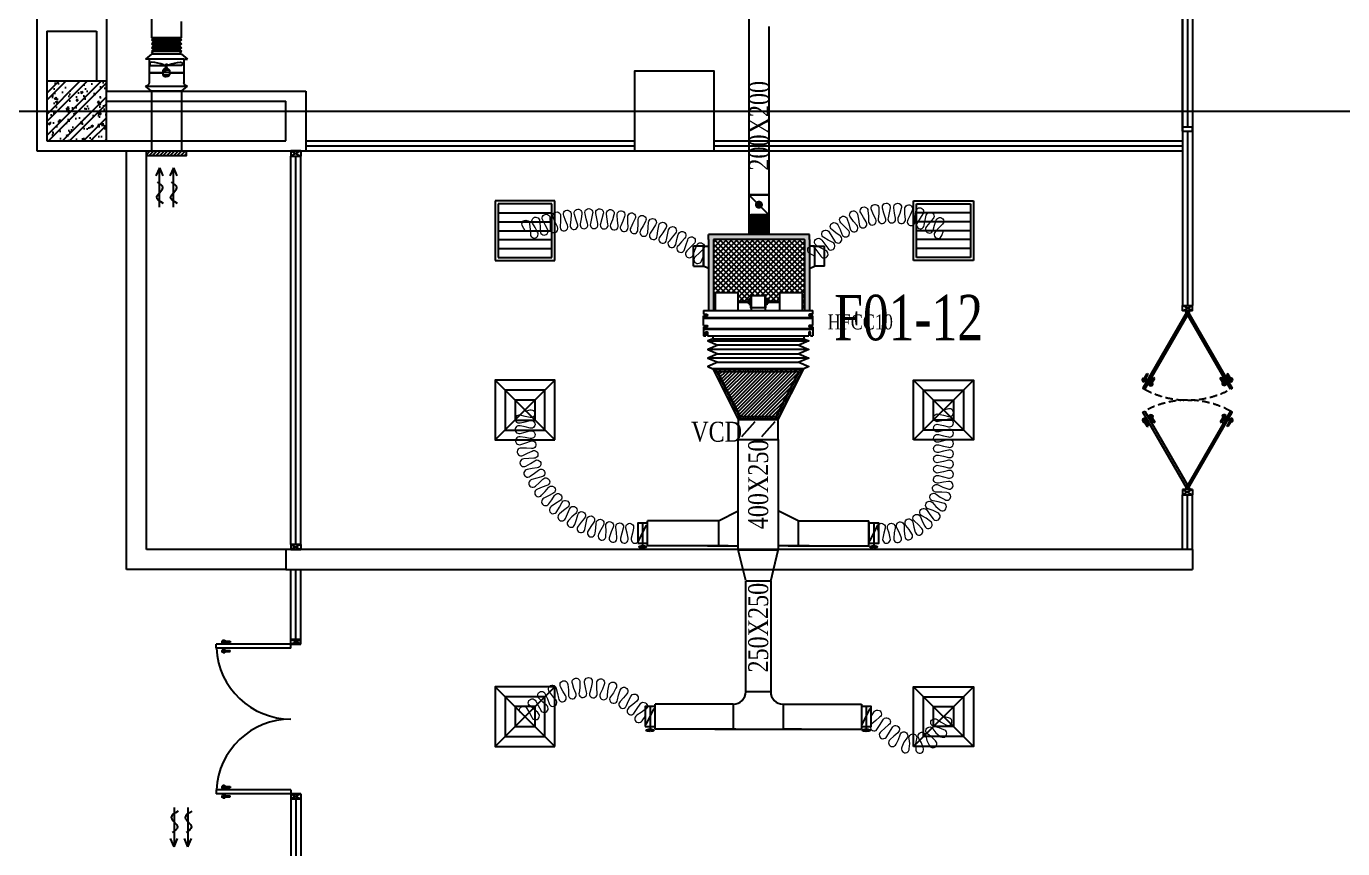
# Model space of a CAD drawing. Header units: metres. Extents: x 352651 to 1421851, y -87441 to -24441.
# Drawn here: x 368627 to 381839, y -56260 to -48010 of the extents above; entities that cross this region are included whole.
import ezdxf

# ---------------------------------------------------------------- set-up
doc = ezdxf.new("R2010")
doc.units = ezdxf.units.M
doc.header["$LTSCALE"] = 300
doc.header["$MEASUREMENT"] = 0
doc.linetypes.add('DASHED2', pattern=[0.375, 0.25, -0.125])
doc.layers.get('Defpoints').update_dxf_attribs({"linetype": 'CONTINUOUS'})
for name, color, linetype in [('bat noi mem', 4, 'CONTINUOUS'), ('CUA', 8, 'CONTINUOUS'), ('CUAGIO', 2, 'CONTINUOUS'), ('KHUAT', 8, 'DASHED2'), ('KICH-THUOC', 9, 'CONTINUOUS'), ('KT', 1, 'CONTINUOUS'), ('NOITHAT', 145, 'CONTINUOUS'), ('THAY', 9, 'CONTINUOUS'), ('thiet bi', 11, 'CONTINUOUS'), ('TUONG', 7, 'CONTINUOUS'), ('vach', 6, 'CONTINUOUS')]:
    doc.layers.add(name, color=color, linetype=linetype)
doc.layers.add('noi mem', color=5, linetype='BATTING', lineweight=0)
doc.styles.add('PHU', font='vntimeh.shx', dxfattribs={"width": 0.8})
doc.styles.add('ROMANS', font='romans.shx', dxfattribs={"width": 0.75, "bigfont": 'romancvn.shx'})
doc.linetypes.add('BATTING', pattern='A,0.0001,-0.1,[134,ltypeshp.shx,S=0.1,R=0,X=-0.1,Y=0],-0.2,[134,ltypeshp.shx,S=0.1,R=180,X=0.1,Y=0],-0.1', length=0.4001)

# ---------------------------------------------------------------- blocks, each defined once
blk = doc.blocks.new('cot1')
at = {"layer": 'vach'}
blk.add_lwpolyline([(-400, -400), (400, -400), (400, 400), (-400, 400)], close=True, dxfattribs=at)
blk = doc.blocks.new('SAD')
at = {"layer": 'CUAGIO', "color": 8}
for p, q in [((-300, -300), (300, 300)), ((300, -300), (-300, 300))]:
    blk.add_line(p, q, dxfattribs=at)
at = {"layer": 'CUAGIO'}
blk.add_lwpolyline([(300, -300), (300, 300), (-300, 300), (-300, -300)], close=True, dxfattribs=at)
at = {"layer": 'CUAGIO', "color": 8}
for points in [[(200, -200), (200, 200), (-200, 200), (-200, -200)], [(100, -100), (100, 100), (-100, 100), (-100, -100)]]:
    blk.add_lwpolyline(points, close=True, dxfattribs=at)
blk = doc.blocks.new('SAG')
at = {"layer": 'CUAGIO'}
for p, q in [((-300, 300), (-300, -300)), ((300, 300), (-300, 300)), ((300, -300), (300, 300)), ((-300, -300), (300, -300))]:
    blk.add_line(p, q, dxfattribs=at)
at = {"layer": 'CUAGIO', "color": 8}
for p, q in [((-270, 270), (-270, -270)), ((270, 270), (-270, 270)), ((-180, -270), (-180, 270)), ((-90, -270), (-90, 270)), ((0, -270), (0, 270)), ((90, -270), (90, 270)), ((180, -270), (180, 270)), ((270, -270), (270, 270)), ((-270, -270), (270, -270))]:
    blk.add_line(p, q, dxfattribs=at)
blk = doc.blocks.new('Quat thong gio 2')
at = {"layer": 'CUAGIO', "color": 2}
for p, q in [((604439, -54339), (604439, -54304)), ((604439, -54689), (604439, -54339)), ((604439, -54339), (604676, -54339)), ((604504, -54352), (604504, -54499)), ((604574, -54339), (604574, -54478)), ((604576, -54339), (604576, -54478)), ((604711, -54304), (604711, -54724)), ((604711, -54304), (604711, -54304)), ((604493, -54499), (604493, -54511)), ((604493, -54499), (604512, -54499)), ((604493, -54523), (604493, -54511)), ((604493, -54523), (604512, -54523)), ((604504, -54486), (604497, -54486)), ((604504, -54536), (604497, -54536)), ((604500, -54486), (604500, -54499)), ((604500, -54536), (604500, -54523)), ((604504, -54670), (604504, -54523)), ((604512, -54499), (604512, -54511)), ((604512, -54506), (604535, -54506)), ((604512, -54523), (604512, -54511)), ((604512, -54516), (604535, -54516)), ((604535, -54494), (604551, -54479)), ((604535, -54494), (604535, -54511)), ((604535, -54528), (604535, -54511)), ((604535, -54528), (604551, -54543)), ((604551, -54479), (604551, -54511)), ((604551, -54479), (604598, -54479)), ((604551, -54543), (604551, -54511)), ((604551, -54543), (604598, -54543)), ((604574, -54543), (604574, -54689)), ((604575, -54543), (604575, -54479)), ((604576, -54543), (604576, -54689)), ((604598, -54479), (604598, -54543)), ((604613, -54494), (604613, -54511)), ((604613, -54528), (604613, -54511)), ((604439, -54689), (604676, -54689)), ((604439, -54689), (604439, -54724)), ((604711, -54724), (604711, -54724))]:
    blk.add_line(p, q, dxfattribs=at)
at = {"layer": 'CUAGIO', "color": 2, "const_width": 1}
for points in [[(604439, -54304), (604439, -54339)], [(604439, -54724), (604439, -54689)]]:
    blk.add_lwpolyline(points, dxfattribs=at)
for points in [[(604711, -54304), (604711, -54304, -0.414214), (604676, -54339), (604439, -54339)], [(604711, -54724), (604711, -54724, 0.414214), (604676, -54689), (604439, -54689)]]:
    blk.add_lwpolyline(points, format="xyb", dxfattribs=at)
at = {"layer": 'CUAGIO', "color": 2}
for points in [[(604497, -54486, -0.067078), (604469, -54367, -0.673836), (604504, -54352)], [(604497, -54536, 0.067078), (604469, -54655, 0.673836), (604504, -54670)]]:
    blk.add_lwpolyline(points, format="xyb", dxfattribs=at)
for centre, radius, start, end in [((604676, -54304), 35, 270, 0), ((604575, -54478), 1.5, 213.5573, 326.4427), ((604575, -54544), 1.5, 33.5573, 146.4427), ((604598, -54494), 15, 0, 90), ((604598, -54528), 15, 270, 0), ((604676, -54724), 35, 0, 90)]:
    blk.add_arc(centre, radius, start, end, dxfattribs=at)
blk = doc.blocks.new('bac noi mem')
at = {"layer": 'bat noi mem'}
for p, q in [((493887, -64673), (493867, -64693)), ((494067, -64693), (493867, -64693)), ((493867, -64693), (493887, -64713)), ((493887, -64713), (493867, -64733)), ((494067, -64733), (493867, -64733)), ((493867, -64733), (493887, -64753)), ((494047, -64673), (493887, -64673)), ((494047, -64713), (493887, -64713)), ((494047, -64673), (494067, -64693)), ((494067, -64693), (494047, -64713)), ((494047, -64713), (494067, -64733)), ((494067, -64733), (494047, -64753)), ((493887, -64753), (493867, -64773)), ((494067, -64773), (493867, -64773)), ((493867, -64773), (493887, -64793)), ((493887, -64793), (493867, -64813)), ((494067, -64813), (493867, -64813)), ((493867, -64813), (493887, -64833)), ((493887, -64833), (493867, -64853)), ((494067, -64853), (493867, -64853)), ((493867, -64853), (493887, -64873)), ((494047, -64753), (493887, -64753)), ((494047, -64793), (493887, -64793)), ((494047, -64833), (493887, -64833)), ((494047, -64873), (493887, -64873)), ((494047, -64753), (494067, -64773)), ((494067, -64773), (494047, -64793)), ((494047, -64793), (494067, -64813)), ((494067, -64813), (494047, -64833)), ((494047, -64833), (494067, -64853)), ((494067, -64853), (494047, -64873))]:
    blk.add_line(p, q, dxfattribs=at)
blk = doc.blocks.new('1-van gio D200')
at = {"layer": 'CUAGIO'}
h = blk.add_hatch(dxfattribs=at)
h.set_pattern_fill('ANSI31', color=256, scale=100, style=0)
edge = h.paths.add_edge_path()
edge.add_ellipse((486127, -58494), major_axis=(-38.1, 0), ratio=0.310482, start_angle=0, end_angle=360, ccw=False)
for p, q in [((486127, -58257), (486127, -58494)), ((486167, -58437), (486087, -58277))]:
    blk.add_line(p, q, dxfattribs=at)
at = {"layer": 'CUAGIO', "const_width": 3}
for points in [[(486127, -58457), (486177, -58457), (486177, -58257), (486077, -58257), (486077, -58457), (486127, -58457)], [(486127, -58257), (486127, -58494)], [(486167, -58437), (486087, -58277)]]:
    blk.add_lwpolyline(points, dxfattribs=at)
at = {"layer": 'CUAGIO'}
blk.add_lwpolyline([(486177, -58457), (486077, -58457), (486077, -58257), (486177, -58257)], close=True, dxfattribs=at)
at = {"layer": 'CUAGIO', "const_width": 5.35}
blk.add_lwpolyline([(486131, -58357, -1), (486123, -58357, -1)], format="xyb", close=True, dxfattribs=at)
at = {"layer": 'CUAGIO', "extrusion": (0, 0, -1)}
blk.add_ellipse((486127, -58494), major_axis=(-38.1, 0), ratio=0.310482, start_param=-1.570796, end_param=4.712389, dxfattribs=at)

msp = doc.modelspace()

# ---------------------------------------------------------------- hatches: boundary and pattern name
at = {"layer": 'CUAGIO'}
h = msp.add_hatch(dxfattribs=at)
h.set_pattern_fill('ANSI31', color=256, scale=200, style=0)
h.set_pattern_definition([(45, (-114333.336, 6765.93), (-17.6776695, 17.6776695), [])])
h.paths.add_polyline_path([(370231.5, -49259.6), (369831.5, -49259.6), (369831.5, -49309.6), (370231.5, -49309.6)])
h = msp.add_hatch(dxfattribs=at)
h.set_pattern_fill('DOTS', color=2, scale=200, style=0)
h.set_pattern_definition([(0, (-197132.056, -107691.683), (6.25, -12.5), [0, -12.5])])
h.paths.add_polyline_path([(376437, -50149.2), (375523.4, -50149.2), (375523.4, -50859.2), (375473.4, -50859.2), (375473.4, -50149.2), (375473.4, -50099.2), (376487, -50099.2), (376487, -50149.2), (376487, -50859.2), (376437, -50859.2)])
at = {"layer": 'CUAGIO', "ltscale": 1.5}
h = msp.add_hatch(dxfattribs=at)
h.set_pattern_fill('ANSI37', color=9, scale=300, angle=180, style=0)
h.set_pattern_definition([(225, (763319.886, -90358.756), (26.5165043, -26.5165043), []), (315, (763319.886, -90358.756), (26.5165043, 26.5165043), [])])
h.paths.add_polyline_path([(375523.4, -50149.2), (375523.4, -50859.2), (375542.5, -50859.2), (375542.5, -50684.2), (375772.7, -50684.2), (375772.7, -50767.1), (375892.4, -50767.1), (375892.4, -50751.5), (375902.9, -50751.5), (375902.9, -50735.7), (375912.8, -50735.7), (375912.8, -50710.8, -1), (375919.3, -50708.6), (376055.5, -50708.6, -1), (376061.9, -50710.8), (376061.9, -50735.7), (376071.8, -50735.7), (376071.8, -50751.5), (376082.4, -50751.5), (376082.4, -50767.1), (376187.6, -50767.1), (376187.6, -50684.2), (376417.8, -50684.2), (376417.8, -50859.2), (376437, -50859.2), (376437, -50149.2)])
at = {"layer": 'KICH-THUOC'}
h = msp.add_hatch(dxfattribs=at)
h.set_pattern_fill('DOTS', color=2, scale=200, style=0)
h.set_pattern_definition([(0, (-203304.336, -284.07), (6.25, 12.5), [0, -12.5])])
h.paths.add_polyline_path([(376381.3, -51474.7), (375564.7, -51474.7), (375791.4, -51924.7), (376154.5, -51924.7)], flags=16)
h.paths.add_polyline_path([(376430, -51444.7), (375516, -51444.7), (375773, -51954.7), (376173, -51954.7)])
h = msp.add_hatch(dxfattribs=at)
h.set_pattern_fill('ANSI31', color=2, scale=200, style=0)
h.set_pattern_definition([(45, (-203304.336, -284.07), (-17.6776695, 17.6776695), [])])
h.paths.add_polyline_path([(376381.3, -51474.7), (375564.7, -51474.7), (375791.4, -51924.7), (376154.5, -51924.7)])
at = {"layer": 'NOITHAT', "linetype": 'Continuous'}
h = msp.add_hatch(dxfattribs=at)
h.set_pattern_fill('ANSI32,_O', color=256, scale=400)
h.set_pattern_definition([(45, (-764.87, -361850.56), (-106.066017, 106.066017), []), (45, (-694.16, -361850.56), (-106.066017, 106.066017), [])])
h.paths.add_polyline_path([(369132.5, -48959.6), (369132.5, -48559.6), (368832.5, -48559.6), (368832.5, -48959.6)])
h.paths.add_polyline_path([(369432.5, -48959.6), (369432.5, -48559.6), (369132.5, -48559.6), (369132.5, -48959.6)])
h.paths.add_polyline_path([(369132.5, -48959.6), (369132.5, -49159.6), (369432.5, -49159.6), (369432.5, -48959.6)])
h.paths.add_polyline_path([(369132.5, -49159.6), (369132.5, -48959.6), (368832.5, -48959.6), (368832.5, -49159.6)])
h = msp.add_hatch(dxfattribs=at)
h.set_pattern_fill('AR-CONC,_O', color=256, scale=30)
h.set_pattern_definition([(50, (-764.87, -361850.56), (215.178055, -18.82564), [22.5, -247.5]), (355, (-764.87, -361850.56), (-41.6254, 225.65764), [18, -198]), (100.4514, (-746.94, -361852.12), (173.552815, 206.83186), [19.12206, -210.34263]), (46.1842, (-764.87, -361790.56), (320.17231, -49.6557), [33.75, -371.25]), (96.6356, (-738.2, -361794.7), (280.39881, 292.23536), [28.68309, -315.5139]), (351.1842, (-764.87, -361790.56), (280.39858, 292.23558), [27, -297]), (21, (-734.87, -361805.56), (179.072116, -120.78567), [22.5, -247.5]), (326, (-734.87, -361805.56), (72.9946, 217.54501), [18, -198]), (71.4514, (-719.95, -361815.62), (252.06679, 96.75915), [19.12206, -210.34263]), (37.5, (-764.87, -361850.556), (3.647957, 99.868156), [0, -195.6, 0, -201, 0, -198.75]), (7.5, (-764.87, -361850.56), (78.920861, 118.323514), [0, -114.6, 0, -191.1, 0, -75.75]), (327.5, (-831.77, -361850.556), (160.146731, -6.766462), [0, -75, 0, -234, 0, -310.5]), (317.5, (-861.77, -361850.56), (174.95585, 30.031495), [0, -97.5, 0, -155.4, 0, -220.5])])
h.paths.add_polyline_path([(369132.5, -48959.6), (369132.5, -48559.6), (368832.5, -48559.6), (368832.5, -48959.6)])
h.paths.add_polyline_path([(369432.5, -48959.6), (369432.5, -48559.6), (369132.5, -48559.6), (369132.5, -48959.6)])
h.paths.add_polyline_path([(369132.5, -48959.6), (369132.5, -49159.6), (369432.5, -49159.6), (369432.5, -48959.6)])
h.paths.add_polyline_path([(369132.5, -49159.6), (369132.5, -48959.6), (368832.5, -48959.6), (368832.5, -49159.6)])

# ---------------------------------------------------------------- linework, layer by layer
at = {"layer": 'bat noi mem'}
for p, q in [((369903.9, -48123.6), (369883.9, -48143.6)), ((370183.5, -48143.6), (369883.9, -48143.6)), ((369883.9, -48143.6), (369903.9, -48163.6)), ((369903.9, -48163.6), (369883.9, -48183.6)), ((370183.5, -48183.6), (369883.9, -48183.6)), ((369883.9, -48183.6), (369903.9, -48203.6)), ((369903.9, -48203.6), (369883.9, -48223.6)), ((370183.5, -48223.6), (369883.9, -48223.6)), ((369883.9, -48223.6), (369903.9, -48243.6)), ((370163.5, -48123.6), (369903.9, -48123.6)), ((370163.5, -48163.6), (369903.9, -48163.6)), ((370163.5, -48203.6), (369903.9, -48203.6)), ((370163.5, -48123.6), (370183.5, -48143.6)), ((370183.5, -48143.6), (370163.5, -48163.6)), ((370163.5, -48163.6), (370183.5, -48183.6)), ((370183.5, -48183.6), (370163.5, -48203.6)), ((370163.5, -48203.6), (370183.5, -48223.6)), ((370183.5, -48223.6), (370163.5, -48243.6)), ((369903.9, -48243.6), (369883.9, -48263.6)), ((370183.5, -48263.6), (369883.9, -48263.6)), ((369883.9, -48263.6), (369903.9, -48287.6)), ((370163.5, -48243.6), (369903.9, -48243.6)), ((370163.5, -48243.6), (370183.5, -48263.6)), ((370183.5, -48263.6), (370163.5, -48287.6)), ((375466, -51166.1), (376480, -51166.1)), ((376480, -51251.8), (375466, -51251.8)), ((376380, -51209), (375566, -51209)), ((376480, -51337.5), (375466, -51337.5)), ((375566, -51294.7), (376380, -51294.7)), ((375566, -51380.4), (376380, -51380.4)), ((376430, -51444.7), (375516, -51444.7))]:
    msp.add_line(p, q, dxfattribs=at)
for points in [[(375516, -51144.7), (375466, -51166.1), (375566, -51209), (375466, -51251.8), (375566, -51294.7), (375466, -51337.5), (375566, -51380.4), (375466, -51423.3), (375516, -51444.7)], [(376430, -51144.7), (376480, -51166.1), (376380, -51209), (376480, -51251.8), (376380, -51294.7), (376480, -51337.5), (376380, -51380.4), (376480, -51423.3), (376430, -51444.7)]]:
    msp.add_lwpolyline(points, dxfattribs=at)
at = {"layer": 'CUA', "linetype": 'Continuous'}
for p, q in [((380232.5, -49059.6), (380232.5, -45809.6)), ((380232.5, -45809.6), (380232.5, -49059.6)), ((380282.5, -45809.6), (380282.5, -49019.6)), ((380332.5, -45809.6), (380332.5, -49059.6)), ((380232.5, -49059.6), (380232.5, -50809.6)), ((380282.5, -49059.6), (380282.5, -50809.6)), ((380332.5, -49059.6), (380332.5, -50809.6)), ((371432.5, -49159.6), (374732.5, -49159.6)), ((371432.5, -49209.6), (374732.5, -49209.6)), ((371432.5, -49259.6), (380232.5, -49259.6)), ((375532.5, -49159.6), (380232.5, -49159.6)), ((375532.5, -49209.6), (380232.5, -49209.6)), ((371282.5, -53206.8), (371282.5, -49312.3)), ((371332.5, -53206.8), (371332.5, -49312.3)), ((371382.5, -53206.8), (371382.5, -49312.3)), ((380232.5, -53259.6), (380232.5, -52709.6)), ((380282.5, -53259.6), (380282.5, -52709.6)), ((380332.5, -53259.6), (380332.5, -52709.6))]:
    msp.add_line(p, q, dxfattribs=at)
at = {"layer": 'CUA'}
for p, q in [((371382.1, -49259.6), (371282.5, -49259.6)), ((371382.1, -49259.6), (371282.5, -49312.3)), ((371282.5, -49259.6), (371382.1, -49312.3)), ((371282.5, -49259.6), (371282.5, -49312.3)), ((371382.1, -49259.6), (371382.1, -49312.3)), ((371282.5, -49312.3), (371382.1, -49312.3)), ((380232.5, -50809.6), (380332.1, -50809.6)), ((380332.1, -50862.3), (380232.5, -50809.6)), ((380232.5, -50862.3), (380332.1, -50809.6)), ((380232.5, -50862.3), (380232.5, -50809.6)), ((380332.1, -50862.3), (380232.5, -50862.3)), ((380332.1, -50862.3), (380332.1, -50809.6)), ((379850.9, -51538.5), (379876.9, -51493.5)), ((379861.7, -51544.7), (379887.7, -51499.7)), ((379876.9, -51493.5), (379887.7, -51499.7)), ((380687.7, -51493.5), (380676.9, -51499.7)), ((380702.9, -51544.7), (380676.9, -51499.7)), ((380713.7, -51538.5), (380687.7, -51493.5)), ((379870.3, -51569.5), (379825.3, -51543.5)), ((379833.9, -51580.4), (379862.9, -51530.2)), ((379891.8, -51581.9), (379936.8, -51607.9)), ((379900.6, -51618.8), (379929.5, -51568.7)), ((379917.5, -51577), (379943.5, -51531.9)), ((379928.3, -51583.2), (379954.3, -51538.2)), ((379954.3, -51538.2), (379943.5, -51531.9)), ((380610.3, -51538.2), (380621.1, -51531.9)), ((380636.3, -51583.2), (380610.3, -51538.2)), ((380647.1, -51577), (380621.1, -51531.9)), ((380672.8, -51581.9), (380627.8, -51607.9)), ((380664, -51618.8), (380635.1, -51568.7)), ((380694.3, -51569.5), (380739.3, -51543.5)), ((380730.7, -51580.4), (380701.7, -51530.2)), ((379891.8, -51937.2), (379936.8, -51911.3)), ((379900.6, -51900.3), (379929.5, -51950.5)), ((380672.8, -51937.2), (380627.8, -51911.3)), ((380664, -51900.3), (380635.1, -51950.5)), ((379870.3, -51949.7), (379825.3, -51975.6)), ((379833.9, -51938.8), (379862.9, -51988.9)), ((379850.9, -51980.6), (379876.9, -52025.7)), ((379861.7, -51974.4), (379887.7, -52019.4)), ((379876.9, -52025.7), (379887.7, -52019.4)), ((379917.5, -51942.2), (379943.5, -51987.2)), ((379928.3, -51935.9), (379954.3, -51981)), ((379954.3, -51981), (379943.5, -51987.2)), ((380636.3, -51935.9), (380610.3, -51981)), ((380610.3, -51981), (380621.1, -51987.2)), ((380647.1, -51942.2), (380621.1, -51987.2)), ((380702.9, -51974.4), (380676.9, -52019.4)), ((380687.7, -52025.7), (380676.9, -52019.4)), ((380713.7, -51980.6), (380687.7, -52025.7)), ((380694.3, -51949.7), (380739.3, -51975.6)), ((380730.7, -51938.8), (380701.7, -51988.9)), ((380332.1, -52656.8), (380232.5, -52656.8)), ((380332.1, -52656.8), (380232.5, -52709.6)), ((380232.5, -52656.8), (380332.1, -52709.6)), ((380232.5, -52656.8), (380232.5, -52709.6)), ((380232.5, -52709.6), (380332.1, -52709.6)), ((380332.1, -52656.8), (380332.1, -52709.6)), ((371382.1, -53206.8), (371282.5, -53206.8)), ((371382.1, -53206.8), (371282.5, -53259.6)), ((371282.5, -53206.8), (371382.1, -53259.6)), ((371282.5, -53206.8), (371282.5, -53259.6)), ((371382.1, -53206.8), (371382.1, -53259.6)), ((371282.5, -53259.6), (371382.1, -53259.6)), ((371282.5, -54159.6), (371282.5, -53459.6)), ((371332.5, -54159.6), (371332.5, -53459.6)), ((371382.5, -54159.6), (371382.5, -53459.6)), ((370608.6, -54209.1), (370608.6, -54159.9)), ((371382.5, -54159.6), (371282.5, -54159.6)), ((371282.5, -54209.6), (371382.5, -54159.6)), ((371382.5, -54209.6), (371282.5, -54159.6)), ((371282.5, -54209.6), (371282.5, -54159.6)), ((371282.5, -54159.6), (371382.5, -54159.6)), ((371382.5, -54209.6), (371282.5, -54159.6)), ((371282.5, -54209.6), (371382.5, -54159.6)), ((371282.5, -54209.6), (371282.5, -54159.6)), ((371382.5, -54209.6), (371382.5, -54159.6)), ((371382.5, -54209.6), (371382.5, -54159.6)), ((371282.5, -54209.6), (370533.9, -54209.6)), ((370533.9, -54249.6), (370533.9, -54209.6)), ((371282.5, -54249.6), (370533.9, -54249.6)), ((370582.5, -54184.4), (370637.3, -54184.4)), ((370582.5, -54277.3), (370637.3, -54277.3)), ((370608.6, -54252.7), (370608.6, -54301.9)), ((370624.8, -54178.5), (370674.1, -54178.5)), ((370624.8, -54190.3), (370674.1, -54190.3)), ((370624.8, -54271.4), (370674.1, -54271.4)), ((370624.8, -54283.2), (370674.1, -54283.2)), ((370674.1, -54178.5), (370674.1, -54190.3)), ((370674.1, -54283.2), (370674.1, -54271.4)), ((371282.5, -54209.6), (371382.5, -54209.6)), ((371282.5, -54249.6), (371282.5, -54209.6)), ((371382.5, -54209.6), (371282.5, -54209.6)), ((370608.6, -55666.5), (370608.6, -55617.3)), ((371282.5, -55669.6), (370533.9, -55669.6)), ((370533.9, -55669.6), (370533.9, -55709.6)), ((371282.5, -55709.6), (370533.9, -55709.6)), ((370582.5, -55641.8), (370637.3, -55641.8)), ((370582.5, -55734.7), (370637.3, -55734.7)), ((370608.6, -55710.1), (370608.6, -55759.3)), ((370624.8, -55635.9), (370674.1, -55635.9)), ((370624.8, -55647.7), (370674.1, -55647.7)), ((370624.8, -55728.8), (370674.1, -55728.8)), ((370624.8, -55740.6), (370674.1, -55740.6)), ((370674.1, -55635.9), (370674.1, -55647.7)), ((370674.1, -55740.6), (370674.1, -55728.8)), ((371282.5, -55669.6), (371282.5, -55709.6)), ((371282.5, -55669.6), (371282.5, -55709.6)), ((371282.5, -55709.6), (371382.5, -55709.6)), ((371282.5, -55709.6), (371382.5, -55759.6)), ((371382.5, -55709.6), (371282.5, -55759.6)), ((371282.5, -55709.6), (371282.5, -55759.6)), ((371382.5, -55709.6), (371282.5, -55709.6)), ((371382.5, -55709.6), (371282.5, -55759.6)), ((371282.5, -55709.6), (371382.5, -55759.6)), ((371282.5, -55709.6), (371282.5, -55759.6)), ((371282.5, -55709.6), (371282.5, -55759.6)), ((371282.5, -55709.6), (371282.5, -55759.6)), ((371282.5, -55709.6), (371282.5, -55759.6)), ((371382.5, -55709.6), (371382.5, -55759.6)), ((371382.5, -55709.6), (371382.5, -55759.6)), ((371382.5, -55709.6), (371382.5, -55759.6)), ((371382.5, -55759.6), (371282.5, -55759.6)), ((371282.5, -55759.6), (371382.5, -55759.6)), ((371282.5, -55759.6), (371282.5, -56359.6)), ((371332.5, -55759.6), (371332.5, -56359.6)), ((371382.5, -55759.6), (371382.5, -56359.6))]:
    msp.add_line(p, q, dxfattribs=at)
at = {"layer": 'CUA', "linetype": 'Continuous'}
msp.add_lwpolyline([(380332.5, -49059.6), (380332.5, -49019.6), (380232.5, -49019.6), (380232.5, -49059.6)], close=True, dxfattribs=at)
at = {"layer": 'CUA'}
for points in [[(379852, -51649.9), (380300.6, -50872.9), (380282.3, -50862.3), (379833.7, -51639.4)], [(380712.6, -51649.9), (380264, -50872.9), (380282.3, -50862.3), (380730.9, -51639.4)], [(379852, -51869.2), (380300.6, -52646.2), (380282.3, -52656.8), (379833.7, -51879.8)], [(380712.6, -51869.2), (380264, -52646.2), (380282.3, -52656.8), (380730.9, -51879.8)]]:
    msp.add_lwpolyline(points, close=True, dxfattribs=at)
for centre in [(370608.6, -54184.4), (370608.6, -54277.3), (370608.6, -55641.8), (370608.6, -55734.7)]:
    msp.add_circle(centre, 17.3, dxfattribs=at)
for centre, start, end in [((371282.3, -54210.2), 183.01098, 270.01945), ((371282.3, -55708.9), 89.98055, 176.98902)]:
    msp.add_arc(centre, 749.4, start, end, dxfattribs=at)
for centre, major_axis in [((379847.7, -51556.5), (4.7, -17.6)), ((380650.2, -51594.9), (17.6, -4.7)), ((379914.4, -51924.2), (-17.6, 4.7)), ((380716.9, -51962.7), (-4.7, 17.6))]:
    msp.add_ellipse(centre, major_axis=major_axis, ratio=1, dxfattribs=at)
at = {"layer": 'CUA', "extrusion": (0, 0, -1)}
for centre, major_axis in [((379914.4, -51594.9), (-17.6, -4.7)), ((380716.9, -51556.5), (-4.7, -17.6)), ((380650.2, -51924.2), (17.6, 4.7)), ((379847.7, -51962.7), (4.7, 17.6))]:
    msp.add_ellipse(centre, major_axis=major_axis, ratio=1, dxfattribs=at)
at = {"layer": 'CUAGIO'}
for p, q in [((369883.5, -38279.2), (369883.5, -48123.6)), ((375880.2, -47809.6), (375880.2, -49835.5)), ((370183.5, -48123.6), (370183.5, -47959.6)), ((375880.2, -48027.1), (375880.2, -50099.2)), ((376080.2, -48009.6), (376080.2, -50099.2)), ((370183.5, -48123.6), (369883.5, -48123.6)), ((369883.5, -48287.6), (369823.5, -48337.6)), ((370183.5, -48287.6), (369883.5, -48287.6)), ((370183.5, -48287.6), (370243.5, -48337.6)), ((369883.5, -48659.6), (369823.5, -48609.6)), ((370183.5, -48659.6), (370243.5, -48609.6)), ((369883.5, -48659.6), (369883.5, -49259.6)), ((370183.5, -48659.6), (369883.5, -48659.6)), ((370183.5, -48659.6), (370183.5, -49259.6)), ((376080.2, -49699.2), (375880.2, -49699.2)), ((376080.2, -49899.2), (375880.2, -49699.2)), ((375880.2, -49699.2), (376080.2, -49699.2)), ((375880.2, -49899.2), (376080.2, -49899.2)), ((376487, -50099.2), (375473.4, -50099.2)), ((375473.4, -50149.2), (375473.4, -50859.2)), ((375523.4, -50149.2), (375523.4, -50859.2)), ((376437, -50149.2), (376437, -50859.2)), ((376487, -50149.2), (376487, -50859.2)), ((375323.7, -50414.5), (375323.7, -50214.5)), ((375423.4, -50214.5), (375323.7, -50214.5)), ((375423.4, -50414.5), (375423.4, -50214.5)), ((375423.4, -50214.5), (375423.4, -50414.5)), ((375423.4, -50214.5), (375423.4, -50414.5)), ((376537, -50214.5), (376537, -50414.5)), ((376537, -50214.5), (376537, -50414.5)), ((376537, -50214.5), (376537, -50414.5)), ((376537, -50214.5), (376636.7, -50214.5)), ((376636.7, -50414.5), (376636.7, -50214.5)), ((375523.4, -50859.2), (375523.4, -50859.2)), ((376437, -50859.2), (376437, -50859.2)), ((375939.9, -51977.9), (375806, -52126.5)), ((376139.9, -51977.9), (376006, -52126.5)), ((374863, -53220.2), (374863, -52970.2)), ((375573, -52970.2), (374863, -52970.2)), ((375573, -52970.2), (375773, -52870.2)), ((375573, -52970.2), (375573, -53220.2)), ((376373, -52970.2), (376173, -52870.2)), ((376373, -52970.2), (376373, -53220.2)), ((376373, -52970.2), (377083, -52970.2)), ((377083, -53220.2), (377083, -52970.2)), ((375673, -53220.2), (374863, -53220.2)), ((375463, -53220.2), (375773, -53220.2)), ((376483, -53220.2), (376173, -53220.2)), ((376273, -53220.2), (377083, -53220.2)), ((376098, -54684.7), (375848, -54684.7)), ((374938, -55059.7), (374938, -54809.7)), ((375723, -54809.7), (374938, -54809.7)), ((375723, -54809.7), (375723, -55059.7)), ((376223, -54809.7), (377008, -54809.7)), ((376223, -54809.7), (376223, -55059.7)), ((377008, -54809.7), (377008, -55059.7)), ((375748, -55059.7), (374938, -55059.7)), ((375538, -55059.7), (375723, -55059.7)), ((376198, -55059.7), (377008, -55059.7)), ((376408, -55059.7), (376223, -55059.7))]:
    msp.add_line(p, q, dxfattribs=at)
at = {"layer": 'CUAGIO', "color": 6, "ltscale": 100}
for p, q in [((369962.9, -49429.6), (369928.1, -49511)), ((369962.9, -49824.6), (369962.9, -49429.6)), ((369962.9, -49429.6), (369997.6, -49511)), ((370102.9, -49429.6), (370068.1, -49511)), ((370102.9, -49824.6), (370102.9, -49429.6)), ((370102.9, -49429.6), (370137.6, -49511)), ((370109.4, -55845), (370109.4, -56240)), ((370249.4, -55845), (370249.4, -56240)), ((370109.4, -56240), (370074.7, -56158.6)), ((370109.4, -56240), (370144.2, -56158.6)), ((370249.4, -56240), (370214.7, -56158.6)), ((370249.4, -56240), (370284.2, -56158.6))]:
    msp.add_line(p, q, dxfattribs=at)
at = {"layer": 'CUAGIO', "color": 2}
for p, q in [((375473.4, -50149.2), (375473.4, -50099.2)), ((376437, -50149.2), (375523.4, -50149.2)), ((376487, -50149.2), (376487, -50099.2)), ((375773, -53264.7), (375773, -52154.7)), ((376173, -52154.7), (376173, -53264.7)), ((375848, -53570.8), (375773, -53260.8)), ((376173, -53264.7), (375773, -53264.7)), ((376098, -53574.7), (376173, -53264.7))]:
    msp.add_line(p, q, dxfattribs=at)
at = {"layer": 'CUAGIO', "ltscale": 1.5}
msp.add_line((375723, -55059.7), (376223, -55059.7), dxfattribs=at)
at = {"layer": 'CUAGIO'}
for points in [[(369831.5, -49259.6), (370231.5, -49259.6), (370231.5, -49309.6), (369831.5, -49309.6)], [(376430, -51444.7), (375516, -51444.7), (375773, -51954.7), (376173, -51954.7)], [(376381.3, -51474.7), (375564.7, -51474.7), (375791.4, -51924.7), (376154.5, -51924.7)], [(375773, -52154.7), (376173, -52154.7), (376173, -51954.7), (375773, -51954.7)]]:
    msp.add_lwpolyline(points, close=True, dxfattribs=at)
for points, const_width in [([(376000.2, -49799, 1), (375960.2, -49799, 1)], 40), ([(375868, -52052.2, -1), (375878, -52052.2, -1)], 10), ([(376068, -52052.2, -1), (376078, -52052.2, -1)], 10)]:
    msp.add_lwpolyline(points, format="xyb", close=True, dxfattribs=dict(at, const_width=const_width))
for points in [[(375423.4, -50214.5), (375473.4, -50214.5)], [(376537, -50214.5), (376487, -50214.5)], [(375323.7, -50414.5), (375423.4, -50414.5)], [(375473.4, -50439.7), (375423.4, -50414.5)], [(376487, -50439.7), (376537, -50414.5)], [(376636.7, -50414.5), (376537, -50414.5)]]:
    msp.add_lwpolyline(points, dxfattribs=at)
for centre, start, end in [((375723, -54684.7), 270, 0), ((376223, -54684.7), 180, 270)]:
    msp.add_arc(centre, 125, start, end, dxfattribs=at)
at = {"layer": 'CUAGIO', "color": 9, "ltscale": 100}
for points in [[(370002.9, -49786.6), (369935.4, -49721.1), (369997.4, -49628.6), (369943.4, -49572.6)], [(370142.9, -49786.6), (370075.4, -49721.1), (370137.4, -49628.6), (370083.4, -49572.6)], [(370149.4, -55883), (370081.9, -55948.5), (370143.9, -56041), (370089.9, -56097)], [(370289.4, -55883), (370221.9, -55948.5), (370283.9, -56041), (370229.9, -56097)]]:
    msp.add_spline(points, degree=3, dxfattribs=at)
at = {"layer": 'Defpoints'}
msp.add_line((361309.9, -48859.6), (399632.5, -48859.6), dxfattribs=at)
at = {"layer": 'KHUAT'}
for centre, start, end in [((380282.3, -50860.3), 241.40997, 298.59003), ((380282.3, -52658.8), 61.40997, 118.59003)]:
    msp.add_arc(centre, 899.3, start, end, dxfattribs=at)
at = {"layer": 'KICH-THUOC', "color": 2}
for p, q in [((375848, -54684.7), (375848, -53574.7)), ((376098, -53574.7), (375848, -53574.7)), ((376098, -53574.7), (376098, -54684.7))]:
    msp.add_line(p, q, dxfattribs=at)
at = {"layer": 'KT', "ltscale": 1.5}
msp.add_line((380032.5, -53459.6), (380032.5, -53459.6), dxfattribs=at)
at = {"layer": 'noi mem', "ltscale": 1.5}
for points in [[(376537, -50314.5), (376492, -50290.1, -1.3333333), (376541.1, -50233.4), (376571.6, -50274.5), (376602.2, -50315.5, 1.3333333), (376651.3, -50258.9), (376606.3, -50234.5), (376561.3, -50210, -1.3333333), (376610.4, -50153.4), (376641, -50194.4), (376671, -50235.6, 1.3333333), (376720.6, -50179.4), (376676, -50154.8), (376632.4, -50127.2, -1.3333333), (376685.2, -50073.8), (376713.3, -50117.1), (376738.1, -50161.4, 1.3333333), (376794, -50111.5), (376752.7, -50081.8), (376712.9, -50049.1, -1.3333333), (376771.8, -50002.6), (376794.3, -50049.1), (376813.5, -50096.1, 1.3333333), (376875.1, -50053.5), (376837.9, -50018.9), (376802.4, -49981.5, -1.3333333), (376866.6, -49942.7), (376883.2, -49991.6), (376896.4, -50040.6, 1.3333333), (376962.8, -50005.9), (376930.1, -49967.1), (376899.5, -49925.5, -1.3333333), (376968, -49895), (376978.5, -49945.5), (376985.5, -49995.8, 1.3333333), (377055.7, -49969.6), (377028.1, -49927), (377002.9, -49882, -1.3333333), (377074.6, -49860.2), (377078.7, -49911.6), (377079.5, -49962.4, 1.3333333), (377152.4, -49945.1), (377130.2, -49899.4), (377110.8, -49851.6, -1.3333333), (377184.7, -49838.8), (377182.4, -49890.4), (377176.8, -49940.9, 1.3333333), (377251.4, -49932.7), (377235, -49884.6), (377221.6, -49834.8, -1.3333333), (377296.6, -49831.2), (377287.9, -49882.1), (377276.2, -49931.5, 1.3333333), (377351.1, -49932.6), (377340.9, -49882.9), (377333.7, -49831.8, -1.3333333), (377408.5, -49837.5), (377393.6, -49887), (377375.9, -49934.5, 1.3333333), (377450.1, -49944.9), (377446.1, -49894.3), (377445.3, -49842.7, -1.3333333), (377518.8, -49857.6), (377498, -49904.8), (377474.4, -49949.9, 1.3333333), (377546.8, -49969.4), (377549.1, -49918.6), (377554.7, -49867.3, -1.3333333), (377625.8, -49891.2), (377599.2, -49935.5), (377570.3, -49977.3, 1.3333333), (377639.8, -50005.6), (377648.3, -49955.5), (377660.2, -49905.3, -1.3333333), (377727.8, -49937.8), (377696, -49978.5), (377662.1, -50016.3, 1.3333333), (377727.5, -50053), (377742.2, -50004.3), (377758.8, -49955.9, -1.3333333), (377822.8, -49995), (377787.3, -50031.9), (377751.9, -50068.8, 1.3333333), (377815.8, -50108), (377832.5, -50059.6)], [(373632.5, -50059.6), (373607.1, -50015.1, -1.3333333), (373678.8, -49993.1), (373682.6, -50044.2), (373686.5, -50095.3, 1.3333333), (373758.2, -50073.3), (373732.7, -50028.9), (373707.4, -49984.3, -1.3333333), (373779.1, -49962.4), (373782.9, -50013.6), (373785.4, -50064.6, 1.3333333), (373857.7, -50044.4), (373833.4, -49999.5), (373810.3, -49953.5, -1.3333333), (373883, -49935.4), (373884.2, -49986.8), (373883.8, -50037.9, 1.3333333), (373957.1, -50021.8), (373935.4, -49975.6), (373915, -49928.4, -1.3333333), (373988.7, -49914.4), (373986.9, -49965.8), (373983.6, -50016.8, 1.3333333), (374057.7, -50004.9), (374038.7, -49957.5), (374020.9, -49909.2, -1.3333333), (374095.3, -49899.5), (374090.6, -49950.7), (374084.5, -50001.4, 1.3333333), (374159.1, -49993.8), (374142.8, -49945.4), (374127.8, -49896.2, -1.3333333), (374202.6, -49890.7), (374195, -49941.6), (374186, -49991.8, 1.3333333), (374260.9, -49988.5), (374247.4, -49939.2), (374235.3, -49889.2, -1.3333333), (374310.3, -49888), (374299.8, -49938.3), (374287.9, -49988, 1.3333333), (374362.9, -49988.9), (374352.2, -49939), (374343, -49888.4, -1.3333333), (374417.9, -49891.4), (374404.6, -49941.1), (374389.9, -49990, 1.3333333), (374464.7, -49995.2), (374456.9, -49944.7), (374450.5, -49893.7, -1.3333333), (374525.1, -49901), (374509, -49949.8), (374491.6, -49997.8, 1.3333333), (374566, -50007.2), (374561, -49956.4), (374557.6, -49905.1, -1.3333333), (374631.7, -49916.6), (374612.8, -49964.5), (374592.6, -50011.4, 1.3333333), (374666.4, -50025), (374664.3, -49974), (374663.8, -49922.6, -1.3333333), (374737.2, -49938.3), (374715.6, -49985), (374692.8, -50030.7, 1.3333333), (374765.6, -50048.5), (374766.5, -49997.4), (374768.9, -49946.1, -1.3333333), (374841.2, -49965.9), (374817, -50011.3), (374791.7, -50055.7, 1.3333333), (374863.4, -50077.6), (374867.2, -50026.7), (374872.5, -49975.5, -1.3333333), (374943.6, -49999.5), (374916.8, -50043.4), (374889, -50086.2, 1.3333333), (374959.3, -50112.2), (374966, -50061.6), (374974.2, -50010.8, -1.3333333), (375043.8, -50038.8), (375014.6, -50081.1), (374984.4, -50122.3, 1.3333333), (375053.1, -50152.2), (375062.7, -50102), (375073.8, -50051.8, -1.3333333), (375141.7, -50083.7), (375110.1, -50124.3), (375077.6, -50163.7, 1.3333333), (375144.5, -50197.5), (375156.9, -50147.9), (375170.9, -50098.4, -1.3333333), (375236.8, -50134.1), (375203, -50172.9), (375168.3, -50210.3, 1.3333333), (375233.2, -50247.9), (375248.4, -50199.1), (375265.1, -50150.5, -1.3333333), (375328.9, -50189.9), (375293, -50226.7), (375256.2, -50262.1, 1.3333333), (375318.8, -50303.3), (375336.8, -50255.5), (375355.6, -50207.8, -1.3333333), (375417.6, -50250), (375380.1, -50285), (375342.6, -50319.9, 1.3333333), (375404.5, -50362.2), (375423.4, -50314.5)], [(373632.5, -54934.7), (373593.8, -54901.8, -1.3333333), (373651.5, -54853.9), (373676.8, -54897.9), (373702, -54942, 1.3333333), (373759.7, -54894), (373721, -54861.2), (373682.3, -54828.3, -1.3333333), (373740, -54780.4), (373765.2, -54824.4), (373789.6, -54868.5, 1.3333333), (373847.9, -54821.4), (373810, -54788.3), (373774, -54751.7, -1.3333333), (373835.7, -54709), (373857.3, -54755.6), (373874.5, -54802.7, 1.3333333), (373939.4, -54765), (373907, -54726.7), (373877.2, -54684.8, -1.3333333), (373944.8, -54652.4), (373958.8, -54701.8), (373968.5, -54751, 1.3333333), (374038.4, -54724.1), (374012.5, -54681.1), (373989.7, -54635.1, -1.3333333), (374061.6, -54613.7), (374067.6, -54664.7), (374069.3, -54714.9, 1.3333333), (374142.7, -54699.2), (374123.9, -54652.7), (374108.6, -54603.7, -1.3333333), (374183, -54594), (374180.9, -54645.2), (374174.7, -54695, 1.3333333), (374249.6, -54691.2), (374238.3, -54642.3), (374231, -54591.5, -1.3333333), (374305.9, -54593.6), (374295.8, -54643.9), (374281.8, -54692.1, 1.3333333), (374356.4, -54700.1), (374353, -54650), (374353.7, -54598.7, -1.3333333), (374427.4, -54612.6), (374409.5, -54660.6), (374388.1, -54706.1, 1.3333333), (374460.4, -54725.7), (374465, -54675.7), (374473.8, -54625.2, -1.3333333), (374544.4, -54650.5), (374519.1, -54695.1), (374490.8, -54736.6, 1.3333333), (374559.2, -54767.4), (374571.5, -54718.8), (374588.2, -54670.3, -1.3333333), (374653.9, -54706.4), (374621.9, -54746.5), (374587.4, -54783, 1.3333333), (374650.1, -54824.2), (374669.9, -54778.1), (374694.1, -54732.8, -1.3333333), (374753.3, -54778.9), (374715.3, -54813.4), (374675.5, -54844, 1.3333333), (374730.9, -54894.6), (374757.8, -54852.2), (374787.5, -54811, -1.3333333), (374839.9, -54864.7), (374797.9, -54893.4), (374755.9, -54921.9, 1.3333333), (374808.2, -54975.8), (374838, -54934.7)], [(377108, -54934.7), (377134.7, -54891.8, -1.3333333), (377191.7, -54940.6), (377153.3, -54973.6), (377114.9, -55006.6, 1.3333333), (377171.9, -55055.4), (377198.6, -55012.5), (377225.4, -54969.6, -1.3333333), (377282.3, -55018.5), (377244, -55051.4), (377205.6, -55084.4, 1.3333333), (377262.5, -55133.3), (377289.3, -55090.4), (377316.1, -55047.5, -1.3333333), (377373, -55096.3), (377334.6, -55129.3), (377297.4, -55165.4, 1.3333333), (377357, -55211), (377382, -55165.5), (377396.2, -55118.5, -1.3333333), (377463.7, -55151.1), (377435.8, -55191.4), (377416.1, -55239.7, 1.3333333), (377488.9, -55257.5), (377493.7, -55205.5), (377487.4, -55156.9, -1.3333333), (377562.4, -55159.1), (377553.3, -55207.2), (377555.1, -55259.4, 1.3333333), (377628.8, -55245.8), (377612, -55196.5), (377586.4, -55154.7, -1.3333333), (377655.7, -55126), (377667.1, -55173.7), (377690, -55220.5, 1.3333333), (377751.8, -55178), (377716.2, -55139.9), (377675.8, -55112.2, -1.3333333), (377727.3, -55057.7), (377757.2, -55096.6), (377797.2, -55130, 1.3333333), (377836.3, -55066), (377788.3, -55045.7), (377739.4, -55034.1, -1.3333333), (377767.5, -54964.6), (377810.7, -54990.3), (377854.5, -55015.7, 1.3333333), (377881.8, -54945.8), (377832.5, -54934.7)]]:
    msp.add_lwpolyline(points, format="xyb", dxfattribs=at)
at = {"layer": 'noi mem', "linetype": 'ByBlock', "ltscale": 1.5}
for points in [[(373632.5, -51869.6), (373682.5, -51858.6, -1.3333333), (373682.5, -51933.6), (373632.5, -51922.7), (373582.5, -51911.8, 1.3333333), (373582.5, -51986.8), (373632.5, -51975.9), (373682.5, -51965, -1.3333333), (373682.5, -52040), (373632.5, -52029.1), (373582.4, -52018.3, 1.3333333), (373582.6, -52093.3), (373632.7, -52082.2), (373681.8, -52069.2, -1.3333333), (373685, -52144.1), (373634.9, -52135.3), (373583.8, -52129.2, 1.3333333), (373590.8, -52203.9), (373639.9, -52188.2), (373687.5, -52170.2, -1.3333333), (373698.4, -52244.4), (373647.7, -52240.8), (373596.2, -52240, 1.3333333), (373610.9, -52313.5), (373658.1, -52293), (373703.5, -52270.1, -1.3333333), (373722, -52342.8), (373671.2, -52344.5), (373619.9, -52349, 1.3333333), (373642.1, -52420.6), (373686.9, -52395.2), (373729.8, -52367.9, -1.3333333), (373755.7, -52438.3), (373705.3, -52445.1), (373654.7, -52454.9, 1.3333333), (373684.2, -52523.8), (373726.2, -52494), (373766, -52462.4, -1.3333333), (373799, -52529.7), (373749.6, -52541.8), (373700.2, -52556.7, 1.3333333), (373736.7, -52622.2), (373775.4, -52588.2), (373811.7, -52552.6, -1.3333333), (373851.4, -52616.2), (373803.5, -52633.3), (373756, -52653.2, 1.3333333), (373799, -52714.7), (373834, -52676.9), (373866.5, -52637.7, -1.3333333), (373912.6, -52696.9), (373866.7, -52718.8), (373821.5, -52743.5, 1.3333333), (373870.5, -52800.2), (373901.5, -52759), (373929.7, -52716.7, -1.3333333), (373981.7, -52770.8), (373938.3, -52797.3), (373895.8, -52826.5, 1.3333333), (373950.5, -52877.9), (373977, -52833.7), (374000.8, -52788.8, -1.3333333), (374058, -52837.2), (374017.6, -52868.1), (373978.4, -52901.5, 1.3333333), (374038, -52947), (374059.9, -52900.3), (374078.9, -52853.1, -1.3333333), (374140.8, -52895.4), (374103.7, -52930.3), (374068.2, -52967.6, 1.3333333), (374132.2, -53006.6), (374149.1, -52958), (374163.2, -52909.1, -1.3333333), (374229.1, -52944.8), (374195.9, -52983.3), (374164.4, -53024, 1.3333333), (374232.1, -53056.3), (374243.9, -53006.1), (374252.8, -52956.1, -1.3333333), (374322.1, -52984.8), (374293, -53026.5), (374265.8, -53070.3, 1.3333333), (374336.5, -53095.4), (374343, -53044.3), (374346.8, -52993.6, -1.3333333), (374418.6, -53015), (374394, -53059.5), (374371.5, -53105.8, 1.3333333), (374444.4, -53123.5), (374445.6, -53072), (374444.1, -53021.2, -1.3333333), (374517.8, -53035.1), (374497.9, -53081.9), (374480.3, -53130.3, 1.3333333), (374554.6, -53140.4), (374550.5, -53089.1), (374543.8, -53038.7, -1.3333333), (374618.5, -53044.9), (374603.5, -53093.5), (374591, -53143.5, 1.3333333), (374666, -53145.9), (374656.6, -53095.2), (374645.7, -53045.2, -1.3333333), (374720.7, -53045.2), (374709.8, -53095.2), (374698.9, -53145.2, 1.3333333), (374773.9, -53145.2), (374763, -53095.2)], [(377183, -53095.2), (377171.2, -53045.2, -1.3333333), (377246.2, -53045.2), (377234.5, -53095.2), (377222.8, -53145.2, 1.3333333), (377297.8, -53145.2), (377286.1, -53095.2), (377271.7, -53046.5, -1.3333333), (377346.6, -53042.6), (377337.5, -53092.5), (377333.3, -53144.3, 1.3333333), (377407.5, -53133.4), (377388.5, -53085), (377365.3, -53039.8, -1.3333333), (377438.2, -53022), (377438.5, -53072.8), (377444, -53124.4, 1.3333333), (377514.9, -53099.8), (377487.2, -53055.9), (377456, -53015.8, -1.3333333), (377524.3, -52984.7), (377534.1, -53034.5), (377549.1, -53084.2, 1.3333333), (377614.1, -53046.9), (377578.8, -53008.8), (377540.7, -52975.3, -1.3333333), (377601.9, -52932), (377620.8, -52979.1), (377644.9, -53025.1, 1.3333333), (377701.8, -52976.3), (377659.9, -52945.5), (377616.3, -52919.7, -1.3333333), (377668.4, -52865.7), (377695.7, -52908.5), (377727.9, -52949.2, 1.3333333), (377774.8, -52890.7), (377727.9, -52868.2), (377680.2, -52851, -1.3333333), (377721.3, -52788.2), (377756.1, -52825.2), (377795.4, -52859.2, 1.3333333), (377830.5, -52792.9), (377780.2, -52779.6), (377730.1, -52771.5, -1.3333333), (377758.8, -52702.3), (377800, -52732), (377844.9, -52758.1, 1.3333333), (377867, -52686.5), (377815.1, -52682.8), (377764.4, -52684.2, -1.3333333), (377779.7, -52610.8), (377825.6, -52632.3), (377874.6, -52649.6, 1.3333333), (377883, -52575.1), (377831.4, -52581.1), (377781.6, -52591.8, -1.3333333), (377783.3, -52516.8), (377832.5, -52529.6), (377882.5, -52541.3, 1.3333333), (377882.5, -52466.3), (377832.5, -52478.1), (377782.5, -52489.8, -1.3333333), (377782.5, -52414.8), (377832.5, -52426.5), (377882.5, -52438.3, 1.3333333), (377882.5, -52363.3), (377832.5, -52375), (377782.5, -52386.7, -1.3333333), (377782.5, -52311.7), (377832.5, -52323.4), (377882.5, -52335.2, 1.3333333), (377882.5, -52260.2), (377832.5, -52271.9), (377782.5, -52283.6, -1.3333333), (377782.5, -52208.6), (377832.5, -52220.4), (377882.5, -52232.1, 1.3333333), (377882.5, -52157.1), (377832.5, -52168.8), (377782.5, -52180.5, -1.3333333), (377782.5, -52105.5), (377832.5, -52117.3), (377882.5, -52129, 1.3333333), (377882.5, -52054), (377832.5, -52065.7), (377782.5, -52077.5, -1.3333333), (377782.5, -52002.5), (377832.5, -52014.2), (377882.5, -52025.9, 1.3333333), (377882.5, -51950.9), (377832.5, -51962.7), (377782.5, -51974.4, -1.3333333), (377782.5, -51899.4), (377832.5, -51911.1), (377882.5, -51922.8, 1.3333333), (377882.5, -51847.8), (377832.5, -51859.6)]]:
    msp.add_lwpolyline(points, format="xyb", dxfattribs=at)
at = {"layer": 'THAY'}
for p, q in [((369632.5, -53459.6), (369632.5, -49259.6)), ((369832.5, -53259.6), (369832.5, -49259.6)), ((371232.5, -53259.6), (369832.5, -53259.6)), ((371232.5, -53459.6), (369632.5, -53459.6))]:
    msp.add_line(p, q, dxfattribs=at)
at = {"layer": 'thiet bi'}
for p, q in [((375898.4, -50735.7), (375888.5, -50735.7)), ((375888.5, -50807.7), (375888.5, -50735.7)), ((375904.9, -50834.7), (375904.9, -50708.6)), ((376041.1, -50834.7), (376041.1, -50708.6)), ((376047.5, -50735.7), (376057.4, -50735.7)), ((376057.4, -50807.7), (376057.4, -50735.7)), ((375424, -50859.2), (376522, -50859.2)), ((375424, -50859.2), (375424, -50898.7)), ((375772.7, -50767.1), (375878, -50767.1)), ((375772.7, -50776.2), (375878, -50776.2)), ((375888.5, -50751.5), (375878, -50751.5)), ((375878, -50791.9), (375878, -50751.5)), ((375888.5, -50791.9), (375878, -50791.9)), ((375898.4, -50807.7), (375888.5, -50807.7)), ((375901.6, -50837.1), (375901.6, -50859.2)), ((376044.3, -50837.1), (376044.3, -50859.2)), ((376047.5, -50807.7), (376057.4, -50807.7)), ((376057.4, -50751.5), (376068, -50751.5)), ((376057.4, -50791.9), (376068, -50791.9)), ((376068, -50791.9), (376068, -50751.5)), ((376068, -50767.1), (376187.6, -50767.1)), ((376068, -50776.2), (376187.6, -50776.2)), ((376187.6, -50776.2), (376187.6, -50767.1)), ((376522, -50898.7), (376522, -50859.2)), ((375424, -50931.2), (376522, -50931.2)), ((375424, -50936.2), (376522, -50936.2)), ((375424, -51025.7), (375424, -51113.2)), ((375424, -51042.2), (376522, -51042.2)), ((375424, -51047.2), (376522, -51047.2)), ((375424, -51113.2), (375448, -51113.2)), ((375464, -51113.2), (376482, -51113.2)), ((375516, -51113.2), (375516, -51144.7)), ((376430, -51113.2), (376430, -51144.7)), ((376498, -51113.2), (376522, -51113.2)), ((376522, -51025.7), (376522, -51113.2)), ((375516, -51144.7), (376430, -51144.7))]:
    msp.add_line(p, q, dxfattribs=at)
for points in [[(375772.7, -50684.2), (375542.5, -50684.2), (375542.5, -50859.2), (375772.7, -50859.2)], [(375898.4, -50708.6), (376047.5, -50708.6), (376047.5, -50834.7), (375898.4, -50834.7)], [(376417.8, -50684.2), (376187.6, -50684.2), (376187.6, -50859.2), (376417.8, -50859.2)]]:
    msp.add_lwpolyline(points, close=True, dxfattribs=at)
for points in [[(375424, -50898.7), (375456, -50898.7, -1), (375456, -50914.7), (375424, -50914.7)], [(376522, -50898.7), (376490, -50898.7, 1), (376490, -50914.7), (376522, -50914.7)], [(375424, -51009.7), (375456, -51009.7, -1), (375456, -51025.7), (375424, -51025.7)], [(375448, -51113.2), (375448, -51081.2, -1), (375464, -51081.2), (375464, -51113.2)], [(376522, -51009.7), (376490, -51009.7, 1), (376490, -51025.7), (376522, -51025.7)], [(376498, -51113.2), (376498, -51081.2, 1), (376482, -51081.2), (376482, -51113.2)]]:
    msp.add_lwpolyline(points, format="xyb", dxfattribs=at)
for points in [[(375424, -51009.7), (375424, -50914.7)], [(376522, -51009.7), (376522, -50914.7)]]:
    msp.add_lwpolyline(points, dxfattribs=at)
for centre, start, end in [((375901.6, -50709.7), 18.04953, 161.95047), ((376044.3, -50709.7), 18.04953, 161.95047), ((375901.6, -50833.7), 198.04953, 341.95047), ((376044.3, -50833.7), 198.04953, 341.95047)]:
    msp.add_arc(centre, 3.41, start, end, dxfattribs=at)
at = {"layer": 'TUONG'}
for p, q in [((368732.5, -47859.6), (368732.5, -49259.6)), ((369432.5, -47859.6), (369432.5, -48659.6)), ((368832.5, -48059.6), (368832.5, -48659.6)), ((368832.5, -48059.6), (369332.5, -48059.6)), ((369332.5, -48059.6), (369332.5, -48559.6)), ((369432.5, -48659.6), (371432.5, -48659.6)), ((371432.5, -48659.6), (371432.5, -49259.6)), ((369432.5, -48759.6), (371232.5, -48759.6)), ((371232.5, -49159.6), (371232.5, -48759.6)), ((368732.5, -49259.6), (371432.5, -49259.6)), ((369432.5, -49159.6), (371232.5, -49159.6)), ((371232.5, -53259.6), (371232.5, -53459.6)), ((380332.5, -53259.6), (371232.5, -53259.6)), ((380332.5, -53259.6), (380332.5, -53459.6)), ((371232.5, -53459.6), (371232.5, -53459.6)), ((371232.5, -53459.6), (380332.5, -53459.6))]:
    msp.add_line(p, q, dxfattribs=at)
at = {"layer": 'vach'}
msp.add_lwpolyline([(368832.5, -49159.6), (369432.5, -49159.6), (369432.5, -48559.6), (368832.5, -48559.6)], close=True, dxfattribs=at)

# ---------------------------------------------------------------- block references
at = {"layer": 'CUAGIO', "color": 2, "xscale": -1, "rotation": 90}
msp.add_blockref('Quat thong gio 2', (315519.2, 556101.2), dxfattribs=at)
at = {"layer": 'CUAGIO', "rotation": 270}
msp.add_blockref('SAG', (373632.5, -50059.6), dxfattribs=at)
at = {"layer": 'CUAGIO', "xscale": -1, "rotation": 90}
msp.add_blockref('SAG', (377832.5, -50059.6), dxfattribs=at)
at = {"layer": 'CUAGIO'}
for name, p in [('bac noi mem', (-117986.5, 14773.8)), ('SAD', (373632.5, -51859.6)), ('SAD', (373632.5, -54934.7))]:
    msp.add_blockref(name, p, dxfattribs=at)
at = {"layer": 'CUAGIO', "xscale": -1}
for name, p in [('SAD', (377832.5, -51859.6)), ('1-van gio D200', (860940, 5262.2)), ('1-van gio D200', (863260, 5262.2)), ('SAD', (377832.5, -54934.7)), ('1-van gio D200', (861015, 3422.7)), ('1-van gio D200', (863185, 3422.7))]:
    msp.add_blockref(name, p, dxfattribs=at)
at = {"layer": 'vach'}
msp.add_blockref('cot1', (375132.5, -48859.6), dxfattribs=at)

# ---------------------------------------------------------------- texts
at = {"layer": 'CUAGIO', "color": 2, "char_height": 200, "rotation": 90, "style": 'PHU'}
for s, insert, width, attachment_point in [('200x200', (375880.2, -49457.3), 1355.253, 1), ('400x250', (375872.7, -52155), 888.608, 3), ('250x250', (375872.7, -53592.9), 888.608, 3)]:
    msp.add_mtext(s, dxfattribs=dict(at, insert=insert, width=width, attachment_point=attachment_point))
at = {"layer": 'CUAGIO', "color": 2, "insert": (375300.3, -52181.3), "char_height": 200, "width": 439.881, "attachment_point": 7, "style": 'PHU'}
msp.add_mtext('VCD', dxfattribs=at)
at = {"layer": 'KT', "ltscale": 1.5, "insert": (376736.6, -50703.3), "char_height": 456.096, "width": 2517.297, "attachment_point": 1, "style": 'ROMANS'}
msp.add_mtext('{\\fTimes New Roman|b0|i0|c0|p18;F01-12}', dxfattribs=at)
at = {"layer": 'thiet bi', "insert": (376670, -50900), "char_height": 150, "width": 679.92, "attachment_point": 1, "style": 'PHU'}
msp.add_mtext('hfcc10', dxfattribs=at)

doc.saveas('drawing.dxf')
